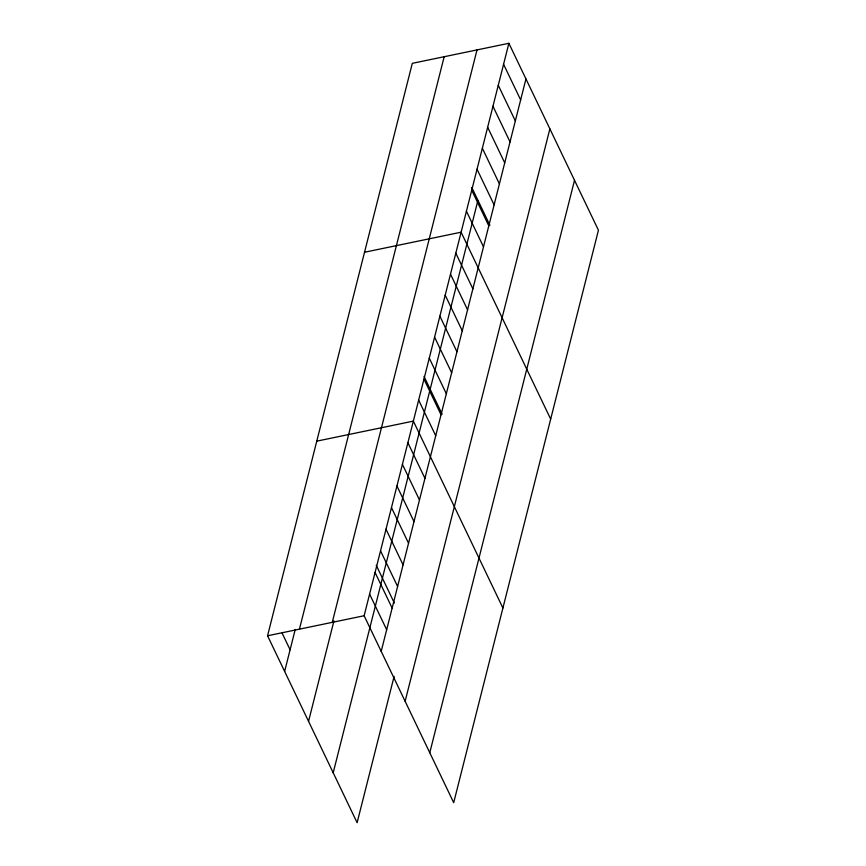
<?xml version="1.0" encoding="UTF-8"?>
<svg xmlns="http://www.w3.org/2000/svg" width="866" height="866" viewBox="0 0 866 866"><rect width="100%" height="100%" fill="white"/><g stroke="black" fill="none" stroke-linecap="round" stroke-linejoin="round"><path stroke-width="1.3" d="M394.106 676.411L357.117 822.7L267.562 635.774L412.303 63.337L508.883 43.3L598.438 230.226L453.697 802.663L364.131 615.737L508.883 43.3M284.633 671.41L295.241 629.43M299.43 629.171L444.171 56.723M332.263 622.351L477.014 49.914M308.545 721.335L333.962 620.835M333.194 772.775L477.945 200.338M381.202 651.362L525.954 78.925M405.126 701.298L549.878 128.85M429.774 752.738L574.515 180.29M364.543 252.244L461.113 232.207L550.679 419.122M316.772 441.151L413.353 421.114L502.908 608.029M267.562 635.774L364.131 615.737M503.579 64.29L520.65 99.915M498.264 85.279L515.335 120.904M492.96 106.269L510.031 141.894M487.655 127.259L504.726 162.884M482.351 148.248L499.411 183.873M477.036 169.238L494.107 204.863M471.786 187.478L489.907 225.301M471.732 190.228L488.803 225.853M466.428 211.217L483.499 246.842M455.808 253.197L472.879 288.822M450.504 274.186L467.575 309.811M445.2 295.176L462.26 330.801M439.885 316.166L456.956 351.791M434.58 337.155L451.651 372.781M429.276 358.145L446.347 393.77M424.015 376.374L442.136 414.208M423.961 379.135L441.032 414.76M418.657 400.124L435.728 435.75M407.886 442.732L424.957 478.368M402.419 464.36L419.48 499.985M396.942 485.988L414.013 521.613M391.475 507.617L408.546 543.242M386.009 529.234L403.08 564.87M380.542 550.863L397.613 586.488M376.245 565.282L394.366 603.104M375.075 572.491L392.146 608.116M369.609 594.108L386.68 629.744M282.132 633.154L290.099 649.781"/></g></svg>
